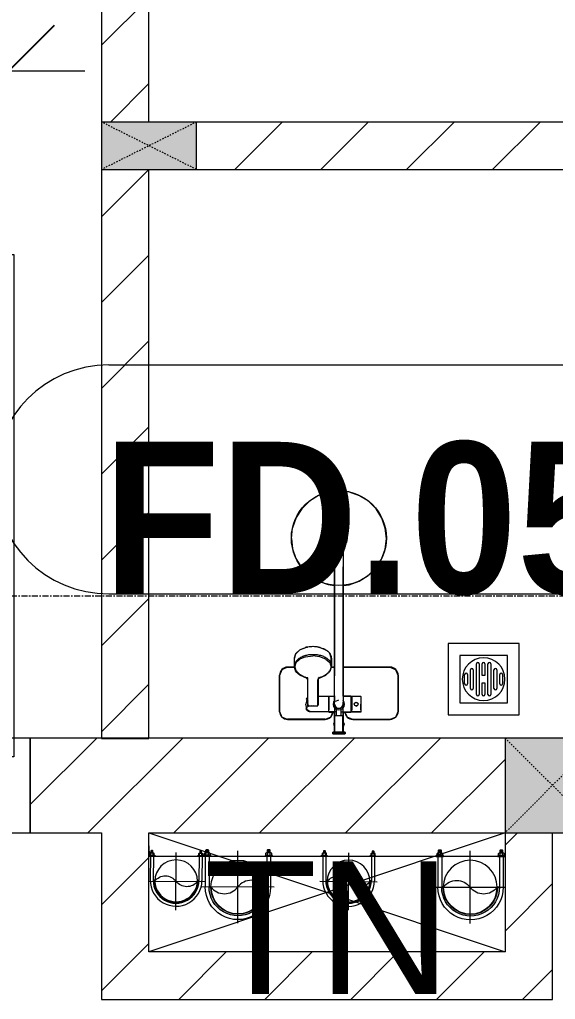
# Model space of a CAD drawing. Header units: millimetres. Extents: x 962 to 241049, y -15958 to 84407.
# Drawn here: x 135234 to 136363, y 36187 to 38253 of the extents above; entities that cross this region are included whole.
import ezdxf

# ---------------------------------------------------------------- set-up
doc = ezdxf.new("R2010")
doc.units = ezdxf.units.MM
for name, pattern in [('Dash', [6, 3, -3]), ('Grid Line', [22.225, 12.7, -3.175, 3.175, -3.175]), ('IMPORT-CENTER _3_', [10.16, 6.35, -1.27, 1.27, -1.27])]:
    doc.linetypes.add(name, pattern=pattern)
for name, color, linetype, lineweight in [('0-1', 7, 'Continuous', 5), ('0-2', 250, 'Continuous', 9), ('A-ANNO-DIMS', 211, 'Continuous', 9), ('A-ANNO-DIMS-160', 211, 'Continuous', 9), ('A-DETL-GENF-2', 1, 'Continuous', 9), ('A-DOOR-3', 1, 'Continuous', 9), ('A-DOOR-FRAM-1', 1, 'Continuous', 9), ('A-DOOR-IDEN', 31, 'Continuous', 9), ('A-WALL-1', 253, 'Continuous', 18), ('A-WALL-3', 113, 'Continuous', 18), ('A-WALL-PATT-1', 10, 'Continuous', 9), ('A-WALL-PATT-2', 111, 'Continuous', 9), ('G-ANNO-TEXT-1', 7, 'Continuous', 9), ('G-IMPT', 8, 'Continuous', 9), ('G-IMPT-2', 8, 'IMPORT-CENTER _3_', 9), ('M-EQPM', 50, 'Continuous', 9), ('M-EQPM-1', 254, 'Continuous', 9), ('P-SANR-FIXT', 6, 'Continuous', 9), ('P-SANR-FIXT-1', 254, 'Continuous', 9), ('S-COLS', 52, 'Continuous', 9), ('S-COLS-4', 254, 'Continuous', 9), ('S-COLS-5', 253, 'Continuous', 18), ('S-COLS-6', 52, 'Continuous', 18), ('S-COLS-HDLN', 52, 'Dash', 9), ('S-COLS-HDLN-1', 9, 'Dash', 9), ('S-GRID-1', 1, 'Grid Line', 9)]:
    doc.layers.add(name, color=color, linetype=linetype, lineweight=lineweight)
doc.styles.add('Arial_10', font='arial_0.ttf', dxfattribs={"height": 280})
doc.styles.add('Arial_B_5', font='arialbd_0.ttf', dxfattribs={"width": 0.9, "height": 320})
doc.styles.add('UTM Avo', font='UTM Avo.ttf', dxfattribs={"width": 0.9, "height": 400})
doc.dimstyles.new('1_Dim_chi_tiet_2_5_1', dxfattribs={"dimscale": 304.8, "dimtxt": 399.720379, "dimasz": 0.629921, "dimexe": 0.524934, "dimexo": 0.0625, "dimgap": 0.052493, "dimtad": 1, "dimdec": 0, "dimrnd": 5, "dimzin": 0, "dimdsep": 46, "dimtxsty": 'UTM Avo', "dimblk1": 'OBLIQUE', "dimblk2": 'OBLIQUE', "dimsah": 1, "dimcen": 0.09, "dimdle": 0.524934, "dimazin": 0, "dimtfac": 1, "dimtdec": 4, "dimtix": 1, "dimtmove": 0, "dimatfit": 3, "dimfxl": 1.049869, "dimfxlon": 1, "dimtvp": 1, "dimtolj": 1, "dimtzin": 0, "dimarcsym": 2})
pattern_1 = [(45, (0, 0), (-90.50967, 90.50967), [])]
pattern_2 = [(45, (63179.03, 0), (-90.50967, 90.50967), [])]

# ---------------------------------------------------------------- blocks, each defined once
blk = doc.blocks.new('93925000_0001 - 93925000_top_dwg_93925000_T-348115-TKCS_MB TẦNG 1')
at = {"layer": 'P-SANR-FIXT'}
for p, q in [((-29.3, -30.4), (-108, -30.4)), ((29.3, -30.4), (108, -30.4)), ((-125, -47.4), (-125, -123.4)), ((-46.3, -78.4), (-46.3, -46.7)), ((-27.2, -47.1), (-26.1, -47.1)), ((21.5, -45.9), (60.6, -46.7)), ((125, -47.4), (125, -123.4)), ((-27.2, -77.9), (-26.1, -77.9)), ((-9, -412.5), (-9, -62.5)), ((9, -62.5), (9, -412.5)), ((43, -78.7), (21.5, -79.2)), ((43, -64.7), (43, -117.7)), ((65.8, -117.7), (65.8, -64.7)), ((42.7, -117.9), (42.7, -117.9)), ((43.2, -117.6), (43.2, -117.5)), ((65.6, -117.5), (65.6, -117.6)), ((66.1, -117.9), (66.1, -117.9)), ((-108, -140.4), (-9, -140.4)), ((9, -140.4), (16.1, -140.4)), ((15.4, -159.1), (15.8, -143.3)), ((108, -140.4), (92.7, -140.4)), ((93, -143.3), (93.4, -159.1))]:
    blk.add_line(p, q, dxfattribs=at)
at = {"layer": 'P-SANR-FIXT', "flags": 128}
for points in [[(-45.8, -46.1), (-27.2, -46.1), (-27.2, -78.9), (-45.8, -78.9)], [(-26.1, -46), (-26.1, -78.9), (-9, -79)], [(21.5, -47.4), (21.5, -79.1), (9, -79)]]:
    blk.add_lwpolyline(points, dxfattribs=at)
at = {"layer": 'P-SANR-FIXT'}
for centre, radius in [((-36.5, -62.5), 3.95), ((0, -412.5), 100)]:
    blk.add_circle(centre, radius, dxfattribs=at)
for centre, radius, start, end in [((-108, -47.4), 17, 90, 180), ((-29.3, -47.4), 17, 4.7626, 90), ((29.3, -47.4), 17, 90, 175.2374), ((108, -47.4), 17, 360, 90), ((-45.8, -46.6), 0.5, 90, 180), ((0, -62.5), 12, 318.5904, 221.4096), ((0, -62.5), 9, 90, 180.0008), ((0, -62.5), 9, 360, 90), ((45.7, -61.8), 2.59, 155.1929, 175.7071), ((45.9, -61.8), 2.75, 130.8294, 155.1929), ((46.1, -62.1), 3.08, 110.5459, 130.8294), ((54.4, -334.8), 275.9, 88.2683, 91.7343), ((59.7, -57.1), 10.5, 38.6491, 85.492), ((-11.1, -67.1), 76.9, 1.7693, 4.1075), ((-45.8, -78.4), 0.5, 180, 270), ((65.2, -72.4), 3.46, 323.2522, 79.3541), ((-108, -123.4), 17, 180, 270), ((49.9, -156.8), 39.2, 121.1773, 125.4365), ((50.6, -157.9), 40.5, 119.697, 121.1761), ((51, -158.7), 41.5, 117.0276, 119.7085), ((52.2, -161.1), 44.1, 113.3199, 117.0258), ((51.7, -159.9), 42.8, 109.7779, 113.2977), ((52.5, -162.2), 45.2, 106.1472, 109.7766), ((53.2, -164.5), 47.7, 103.9355, 106.1665), ((39.1, -108.2), 10.4, 284.3956, 285.5116), ((40.8, -114.2), 4.19, 285.5116, 289.9665), ((40.2, -112.5), 6, 289.9665, 292.7061), ((41.4, -115.3), 2.96, 292.7061, 296.5405), ((41.3, -115.1), 3.16, 296.9591, 300.8286), ((41.8, -115.8), 2.26, 300.8286, 305.287), ((42.1, -116.4), 1.64, 305.287, 309.9326), ((42.6, -116.9), 0.906, 309.9326, 315.24), ((66.5, -116.6), 1.39, 229.6335, 235.1234), ((66.3, -116.8), 1.08, 225.1702, 229.6335), ((67.3, -115.4), 2.79, 235.1234, 238.7439), ((67.2, -115.6), 2.6, 238.7439, 243.4573), ((67.8, -114.4), 3.89, 243.9189, 246.8313), ((68.1, -113.8), 4.52, 246.843, 250.4792), ((68.3, -113.2), 5.24, 250.478, 254.0406), ((68.5, -112.7), 5.75, 254.0357, 256.0561), ((55.4, -165.2), 48.4, 73.8659, 76.0481), ((56.2, -162.4), 45.5, 70.241, 73.86), ((57.4, -159.2), 42.1, 66.6693, 70.2637), ((56.5, -161.3), 44.3, 62.9815, 66.6728), ((58, -158.4), 41.1, 60.2783, 62.9855), ((57.7, -158.9), 41.7, 58.8444, 60.2824), ((59.2, -156.4), 38.7, 54.5377, 58.8482), ((108, -123.4), 17, 270, 360), ((32.6, -143.6), 16.9, 172.414, 179.1297), ((33.7, -143.7), 17.9, 164.9525, 172.4168), ((35.2, -144.2), 19.5, 157.9614, 164.9563), ((37.1, -144.9), 21.6, 151.4775, 157.9654), ((39.3, -146.1), 24, 145.4892, 151.4815), ((41.5, -147.6), 26.8, 139.9517, 145.4927), ((43.6, -149.4), 29.5, 134.7867, 139.9744), ((46.2, -152), 33.2, 130.0223, 134.7808), ((47.7, -153.8), 35.5, 125.4414, 130.0144), ((60.9, -154), 35.8, 50.0034, 54.5405), ((62.8, -151.7), 32.8, 45.1921, 50.0042), ((65, -149.6), 29.8, 40.0487, 45.1896), ((87.6, -128.4), 1.5, 180, 187.5386), ((87.6, -128.4), 1.5, 258.6057, 270), ((67.2, -147.7), 26.8, 34.5125, 40.0422), ((69.4, -146.2), 24.2, 28.5363, 34.4919), ((73.8, -143.9), 19.2, 21.6374, 28.9183), ((71.2, -145), 22.1, 15.4436, 21.6374), ((76.8, -143.4), 16.2, 7.1859, 15.4436), ((73.9, -143.8), 19.1, 1.2699, 7.1859), ((32.7, -159), 17.3, 181.3198, 222.2619), ((76, -159), 17.4, 317.3098, 358.6393), ((54.2, -123), 60.6, 259.1395, 270.1494), ((54.2, -119.5), 64.1, 270.1494, 280.3637), ((0, -412.5), 18, 120.2491, 59.7509), ((0, -412.5), 12.2, 137.7946, 42.2054), ((0, -412.5), 9, 180, 0)]:
    blk.add_arc(centre, radius, start, end, dxfattribs=at)
for points, degree in [([(-12.9, 0), (-12.9, -1.5), (-12.9, -3)], 2), ([(12.9, 0), (0, 0), (-12.8, 0)], 2), ([(12.8, 0), (12.9, 0), (12.9, 0)], 2), ([(12.9, 0), (12.9, -1.5), (12.9, -3)], 2), ([(-12.9, -3), (0, -3), (12.8, -3)], 2), ([(-12.8, -3), (-12.9, -3), (-12.9, -3)], 2), ([(-8.5, -3.8), (-8.5, -20.9), (-8.5, -38)], 2), ([(8.5, -3.8), (8.5, -20.9), (8.5, -38)], 2), ([(-8.5, -38), (0, -38), (8.5, -38)], 2), ([(-5, -38), (-5, -44.8), (-5, -51.6)], 2), ([(5, -38), (5, -44.8), (5, -51.6)], 2), ([(-5, -46), (-15.5, -46), (-26.1, -46)], 2), ([(5, -46), (13.3, -46), (21.5, -46)], 2), ([(43.2, -61.6), (43.1, -62.2), (43.3, -62.8), (43, -63.5), (43, -64.1), (43, -64.7)], 5), ([(46.1, -59), (45.8, -59), (45.6, -59), (45.4, -59.1), (45.2, -59.1), (45, -59.2)], 5), ([(65.6, -61.6), (65.6, -60.8), (65.5, -60), (64.3, -59), (63.5, -59), (62.7, -59)], 5), ([(42.8, -182.5), (33, -180.6), (24.7, -176.4), (19.9, -170.7)], 3), ([(88.8, -170.8), (83.9, -176.5), (75.6, -180.7), (65.8, -182.5)], 3)]:
    blk.add_open_spline(points, degree=degree, dxfattribs=at)
for points, weights in [([(-9.3, -3), (-8.5, -3), (-8.5, -3.8)], [1, 0.707106775639, 1]), ([(9.3, -3), (8.5, -3), (8.5, -3.8)], [1, 0.707106765177, 1]), ([(21.5, -45.9), (21.5, -45.7), (21.5, -47.4)], [0.874147445041, 0.908470869121, 1]), ([(67.9, -74.4), (66.9, -75.7), (65.8, -76.4)], [1, 0.991614392871, 1]), ([(54.4, -167.3), (15.8, -167.3), (15.8, -143.6)], [1, 0.707106781187, 1]), ([(93, -143.6), (93, -167.3), (54.4, -167.3)], [1, 0.707106781187, 1])]:
    blk.add_rational_spline(points, weights, degree=2, dxfattribs=at)
blk.add_open_spline([(68, -50.6), (68.4, -51.1), (68.6, -51.7), (68.7, -53.5), (68.2, -54.7), (66.1, -57), (64.6, -58.1), (62.7, -59)], degree=3, knots=[0.3623591, 0.3623591, 0.3623591, 0.3623591, 0.4991435, 0.4991435, 0.7494159, 0.7494159, 0.9564651, 0.9564651, 0.9564651, 0.9564651], dxfattribs=at)
blk = doc.blocks.new('93925000_0001 - 93925000_top_dwg-348114-TKCS_MB TẦNG 1')
blk.add_blockref('93925000_0001 - 93925000_top_dwg_93925000_T-348115-TKCS_MB TẦNG 1', (0, 0))
blk = doc.blocks.new('93925000_0001 - 93925000_3D_low_dwg-348120-TKCS_MB TẦNG 1')
at = {"layer": 'P-SANR-FIXT'}
for p, q in [((-13, 0.4), (-12.1, 0.4)), ((-13, 0.4), (-11.6, 0.4)), ((-13, -2.4), (-13, 0.4)), ((-13, -2.4), (-13, 0)), ((-12.1, 0.4), (-9.1, 0.4)), ((-8, 0.4), (-11.6, 0.4)), ((-9.1, 0.4), (-5, 0.4)), ((-5, 0.4), (-8, 0.4)), ((-5, 0.4), (0, 0.4)), ((0, 0.4), (5.1, 0.4)), ((5.1, 0.4), (9, 0.4)), ((8.2, 0.4), (5.1, 0.4)), ((11.6, 0.4), (8.2, 0.4)), ((9, 0.4), (12, 0.4)), ((13, 0.4), (11.6, 0.4)), ((12, 0.4), (13, 0.4)), ((13, -2.4), (13, 0.4)), ((13, -2.4), (13, 0)), ((-12.1, -2.4), (-13, -2.4)), ((-13, -2.4), (-11.6, -2.4)), ((-12.1, -2.4), (-13, -2.4)), ((-13, -2.4), (-11.6, -2.4)), ((-9.1, -2.4), (-12.1, -2.4)), ((-9.1, -2.4), (-12.1, -2.4)), ((-11.6, -2.4), (-8.5, -2.4)), ((-11.6, -2.4), (-8.9, -2.4)), ((-11.1, -20.1), (-8.9, -14.6)), ((-8.9, -25.2), (-11.1, -20.1)), ((-5, -2.4), (-9.1, -2.4)), ((-8.9, -45.6), (-8.9, -2.4)), ((-6.1, -2.4), (-8.5, -2.4)), ((-8.5, -53.6), (-8.5, -2.4)), ((0, -2.4), (-5, -2.4)), ((5.1, -2.4), (0, -2.4)), ((5.1, -2.4), (9, -2.4)), ((6.1, -2.4), (8.5, -2.4)), ((11.6, -2.4), (8.5, -2.4)), ((8.5, -2.4), (8.5, -53.6)), ((8.9, -2.4), (8.9, -45.6)), ((11.6, -2.4), (8.9, -2.4)), ((11.1, -20.1), (8.9, -15)), ((8.9, -25.6), (11.1, -20.1)), ((9, -2.4), (12, -2.4)), ((9, -2.4), (12, -2.4)), ((13, -2.4), (11.6, -2.4)), ((13, -2.4), (11.6, -2.4)), ((12, -2.4), (13, -2.4)), ((12, -2.4), (13, -2.4)), ((-125, -47), (-120, -35)), ((-120, -35), (-125, -47)), ((-120, -35), (-108, -30)), ((-108, -30), (-120, -35)), ((-108, -30), (-29.2, -30)), ((-29.2, -30), (-108, -30)), ((-29.2, -30), (-17.2, -35)), ((-17.2, -35), (-29.2, -30)), ((-17.2, -35), (-12.8, -45.6)), ((-12.8, -45.6), (-17.2, -35)), ((17.2, -35), (12.8, -45.6)), ((12.8, -45.6), (17.2, -35)), ((17.2, -35), (29.2, -30)), ((17.2, -35), (29.2, -30)), ((29.2, -30), (108, -30)), ((108, -30), (29.2, -30)), ((108, -30), (120, -35)), ((120, -35), (108, -30)), ((120, -35), (125, -47)), ((125, -47), (120, -35)), ((-125, -123), (-125, -47)), ((-125, -47), (-125, -123)), ((-46.3, -45.7), (-27.2, -45.6)), ((-46.3, -46.9), (-46.3, -45.7)), ((-46.3, -45.7), (-46.3, -46.9)), ((-46.3, -50.5), (-46.3, -46.9)), ((-46.3, -50.5), (-46.3, -56.1)), ((-46.3, -56.1), (-46.3, -62.1)), ((-40.5, -62.1), (-39.4, -59.4)), ((-36.6, -58.1), (-39.4, -59.4)), ((-36.6, -58.1), (-33.6, -59.3)), ((-33.6, -59.3), (-32.5, -62.1)), ((-27.2, -46.8), (-27.2, -45.6)), ((-27.2, -46.8), (-27.2, -50.4)), ((-27.2, -56), (-27.2, -50.4)), ((-27.2, -62.1), (-27.2, -56)), ((-26.1, -46.8), (-26.1, -45.6)), ((-8.5, -45.6), (-26.1, -45.6)), ((-26.1, -46.8), (-26.1, -50.4)), ((-26.1, -56), (-26.1, -50.4)), ((-26.1, -62.1), (-26.1, -56)), ((-11.1, -57.5), (-12, -62.1)), ((-11.2, -57.7), (-12, -62.1)), ((-8.5, -53.6), (-11.2, -57.7)), ((-8.5, -53.6), (-11.2, -57.7)), ((-11.1, -57.5), (-11.2, -57.7)), ((-5.4, -54.9), (-9, -62.1)), ((-4.4, -50.9), (-8.5, -53.6)), ((-4.4, -50.9), (-8.5, -53.6)), ((-5.4, -54.9), (-5.8, -55.7)), ((0, -53.1), (-5.4, -54.9)), ((-4.6, -51), (-4.4, -50.9)), ((0, -50.1), (-4.4, -50.9)), ((4.4, -50.9), (0, -50.1)), ((2.5, -54.1), (0, -53.1)), ((4.4, -50.9), (4.6, -51)), ((4.4, -50.9), (8.5, -53.6)), ((4.4, -50.9), (8.5, -53.6)), ((9, -62.1), (6.4, -55.7)), ((9, -62.1), (7.2, -57.9)), ((21.5, -45.6), (8.5, -45.6)), ((11.1, -57.5), (8.5, -53.6)), ((11.2, -57.7), (8.5, -53.6)), ((11.2, -57.7), (8.5, -53.6)), ((11.1, -57.5), (11.2, -57.7)), ((12, -62.1), (11.2, -57.7)), ((12, -62.1), (11.2, -57.7)), ((21.5, -45.6), (60.6, -46.1)), ((21.5, -46.8), (21.5, -45.6)), ((21.5, -46.8), (21.5, -50.4)), ((21.5, -56), (21.5, -50.4)), ((21.5, -62.1), (21.5, -56)), ((44.3, -58.6), (44.2, -112.9)), ((65.4, -58.6), (44.3, -58.6)), ((52.7, -58.6), (54.8, -57.9)), ((54.8, -57.9), (56.9, -58.6)), ((60.6, -46.1), (66.7, -50.3)), ((65.4, -58.6), (65.4, -112.9)), ((66.3, -68.3), (65.8, -61.6)), ((66.7, -50.3), (69.5, -62.1)), ((125, -47), (125, -123)), ((125, -123), (125, -47)), ((-46.3, -68.1), (-46.3, -62.1)), ((-46.3, -73.7), (-46.3, -68.1)), ((-46.3, -77.3), (-46.3, -73.7)), ((-46.3, -78.5), (-46.3, -77.3)), ((-46.3, -78.5), (-46.3, -77.3)), ((-46.3, -78.5), (-27.2, -78.6)), ((-40.5, -62.1), (-39.3, -64.9)), ((-36.5, -66.1), (-39.3, -64.9)), ((-33.6, -64.8), (-36.5, -66.1)), ((-33.6, -64.8), (-32.5, -62.1)), ((-27.2, -68.2), (-27.2, -62.1)), ((-27.2, -73.8), (-27.2, -68.2)), ((-27.2, -77.4), (-27.2, -73.8)), ((-27.2, -78.6), (-27.2, -77.4)), ((-26.1, -68.2), (-26.1, -62.1)), ((-26.1, -73.8), (-26.1, -68.2)), ((-26.1, -77.4), (-26.1, -73.8)), ((-26.1, -78.6), (-26.1, -77.4)), ((-26.1, -78.6), (-9, -78.6)), ((-12, -62.1), (-11.2, -66.5)), ((-12, -62.1), (-11.2, -66.5)), ((-11.1, -66.7), (-11.2, -66.5)), ((-11.2, -66.5), (-9, -69.8)), ((-11.1, -66.7), (-9, -69.9)), ((-9, -62.1), (-9, -66.3)), ((-9, -79.5), (-9, -66.3)), ((-9, -79.5), (-9, -94.5)), ((6.4, -68.5), (0, -71.1)), ((9, -62.1), (9, -66.5)), ((9, -79.6), (9, -66.5)), ((9, -69.8), (11.2, -66.5)), ((9, -69.8), (11.2, -66.5)), ((9, -69.8), (11, -66.9)), ((9, -78.6), (21.5, -78.6)), ((9, -79.6), (9, -94.6)), ((11.1, -66.7), (12, -62.1)), ((11.1, -66.7), (11.2, -66.5)), ((11.2, -66.5), (12, -62.1)), ((21.5, -68.2), (21.5, -62.1)), ((21.5, -73.8), (21.5, -68.2)), ((21.5, -77.4), (21.5, -73.8)), ((21.5, -78.6), (21.5, -77.4)), ((21.5, -78.6), (44.3, -78.3)), ((43.3, -68.3), (43.8, -62.2)), ((43.3, -68.3), (44.3, -66.3)), ((44.3, -70.3), (43.3, -68.3)), ((66.3, -68.3), (65.4, -66.3)), ((65.4, -70.2), (66.3, -68.3)), ((66.7, -73.9), (69.5, -62.1)), ((-9, -94.5), (-9, -122.1)), ((9, -94.6), (9, -122.1)), ((-120, -135), (-125, -123)), ((-125, -123), (-120, -135)), ((-9, -122.1), (-9, -352.1)), ((9, -352.1), (9, -122.1)), ((27.2, -123.6), (19, -131.1)), ((42.7, -116.4), (27.2, -123.6)), ((44.2, -112.9), (42.7, -116.4)), ((65.4, -112.9), (67, -116.4)), ((67, -116.4), (82.2, -123.4)), ((82.2, -123.4), (90.4, -130.7)), ((125, -123), (120, -135)), ((120, -135), (125, -123)), ((-108, -140), (-120, -135)), ((-120, -135), (-108, -140)), ((-8.8, -140), (-108, -140)), ((-108, -140), (-8.8, -140)), ((16.1, -140), (8.8, -140)), ((8.8, -140), (16.1, -140)), ((16, -140.4), (19, -131.1)), ((16, -140.4), (16, -160.1)), ((19.3, -150.1), (16, -140.4)), ((90.4, -130.7), (93.7, -140.4)), ((90.7, -149.6), (93.7, -140.4)), ((108, -140), (93.6, -140)), ((93.6, -140), (108, -140)), ((93.7, -140.4), (93.7, -160.1)), ((108, -140), (120, -135)), ((108, -140), (120, -135)), ((16, -160.1), (18.8, -169)), ((19.3, -169.7), (16, -160.1)), ((27.5, -157.3), (19.3, -150.1)), ((27.5, -157.3), (39.8, -162.4)), ((39.8, -162.4), (54.8, -164.2)), ((70.6, -162.2), (54.8, -164.2)), ((70.6, -162.2), (82.5, -157.2)), ((90.7, -149.6), (82.5, -157.2)), ((93.7, -160.1), (90.7, -169.3)), ((25.5, -175.3), (19.3, -169.7)), ((39.8, -182), (27.5, -177)), ((39.6, -182), (54.8, -183.9)), ((39.8, -182), (54.8, -183.9)), ((54.8, -183.9), (70.6, -181.9)), ((54.8, -183.9), (69.3, -182.2)), ((82.5, -176.8), (70.6, -181.9)), ((82.2, -177), (79.6, -178.1)), ((90.7, -169.3), (82.5, -176.8)), ((90.6, -169.4), (88.2, -171.6)), ((-42.5, -321.4), (-61.8, -333.3)), ((-21.4, -314.2), (-42.5, -321.4)), ((-9, -312.8), (-21.4, -314.2)), ((22.5, -314.4), (9, -312.9)), ((43, -321.6), (22.5, -314.4)), ((61.9, -333.3), (43, -321.6)), ((-77.7, -348.9), (-89.8, -367.9)), ((-61.8, -333.3), (-77.7, -348.9)), ((78.8, -350.3), (61.9, -333.3)), ((90.5, -369.3), (78.8, -350.3)), ((-89.8, -367.9), (-97.3, -388.9)), ((-9, -374.4), (-9, -352.1)), ((9, -374.3), (9, -352.1)), ((97.6, -390.1), (90.5, -369.3)), ((-97.3, -388.9), (-100, -411.9)), ((-9, -394.7), (-9, -374.4)), ((9, -394.5), (9, -374.3)), ((100, -411.9), (97.6, -390.1)), ((-100, -411.9), (-97.6, -433.8)), ((-16.7, -404), (-18.5, -411.9)), ((-18.5, -411.9), (-18.5, -411.9)), ((-18.5, -411.9), (-16.5, -420.1)), ((-11.8, -397.7), (-16.7, -404)), ((-12, -411.9), (-9, -404.4)), ((-8.3, -420.6), (-12, -411.9)), ((-9, -396.3), (-11.8, -397.7)), ((-9, -394.7), (-9, -407.6)), ((-5.4, -404.7), (-9, -411.9)), ((-9, -407.6), (-9, -411.9)), ((-9, -411.9), (-9, -411.9)), ((-5.4, -404.7), (-6.3, -405.5)), ((-5.4, -404.7), (0, -402.9)), ((5.4, -404.7), (0, -402.9)), ((9, -411.9), (5.4, -404.7)), ((5.4, -404.7), (6.2, -405.4)), ((5.4, -419.1), (9, -411.6)), ((5.4, -419.1), (9, -411.9)), ((8.7, -420.2), (12, -411.9)), ((9, -394.5), (9, -407.4)), ((11.7, -397.6), (9, -396.3)), ((12, -411.9), (9, -404.9)), ((9, -411.9), (9, -407.4)), ((9, -411.6), (9, -411.9)), ((11.7, -397.6), (16.7, -403.7)), ((11.7, -397.6), (16.7, -403.7)), ((18.5, -411.9), (16.5, -420.1)), ((16.7, -403.7), (18.5, -411.9)), ((16.7, -403.7), (18.5, -411.9)), ((18.5, -411.9), (18.5, -411.9)), ((100, -411.9), (97.5, -433.9)), ((-97.6, -433.8), (-90.5, -454.4)), ((-16.5, -420.1), (-11.3, -426.5)), ((-11.3, -426.5), (-3.9, -430)), ((0, -423.9), (-8.3, -420.6)), ((-5.4, -419.1), (-6.2, -418.4)), ((0, -420.9), (-5.4, -419.1)), ((0, -420.9), (-5.4, -419.1)), ((-3.9, -430), (4.1, -429.9)), ((5.4, -419.1), (0, -420.9)), ((5.4, -419.1), (0, -420.9)), ((8.7, -420.2), (0, -423.9)), ((4.1, -429.9), (11.7, -426.2)), ((6.2, -418.4), (5.4, -419.1)), ((16.5, -420.1), (11.7, -426.2)), ((89.8, -455.8), (97.5, -433.9)), ((-90.5, -454.4), (-78.4, -473.9)), ((-78.4, -473.9), (-62.2, -490.2)), ((61.9, -490.4), (78, -474.5)), ((78, -474.5), (89.8, -455.8)), ((-62.2, -490.2), (-43.5, -501.9)), ((42.9, -502.2), (61.9, -490.4)), ((-43.5, -501.9), (-22.2, -509.4)), ((-22.2, -509.4), (-0.1, -511.9)), ((-0.1, -511.9), (22.1, -509.4)), ((22.1, -509.4), (42.9, -502.2))]:
    blk.add_line(p, q, dxfattribs=at)
blk = doc.blocks.new('93925000_0001 - FMM 93925000-348244-TKCS_MB TẦNG 1')
for name in ['93925000_0001 - 93925000_3D_low_dwg-348120-TKCS_MB TẦNG 1', '93925000_0001 - 93925000_top_dwg-348114-TKCS_MB TẦNG 1']:
    blk.add_blockref(name, (0, 0))
blk = doc.blocks.new('THU NUOC - THU NUOC-V68-TKCS_MB TẦNG 1')
at = {"layer": 'M-EQPM-1'}
for p, q in [((-66.3, 70.6), (-66.3, -79.4)), ((83.7, 70.6), (-66.3, 70.6)), ((83.7, -79.4), (83.7, 70.6)), ((58.7, 45.6), (-41.3, 45.6)), ((-41.3, 45.6), (-41.3, -54.4)), ((58.7, -54.4), (58.7, 45.6)), ((-11, 23.3), (28.5, 23.3)), ((-1.1, 35.6), (18.5, 35.6)), ((18.5, 29.6), (-1.1, 29.6)), ((-23.3, 10.8), (40.9, 10.8)), ((40.9, 4.8), (-23.3, 4.8)), ((28.5, 17.3), (-11, 17.3)), ((-23.3, -1.2), (0.7, -1.2)), ((0.7, -7.2), (-23.3, -7.2)), ((-23.3, -13.6), (40.9, -13.6)), ((40.9, -19.6), (-23.3, -19.6)), ((0.7, -1.2), (0.7, -7.2)), ((16.7, -1.2), (40.9, -1.2)), ((16.7, -7.2), (16.7, -1.2)), ((40.9, -7.2), (16.7, -7.2)), ((-11, -26.1), (28.5, -26.1)), ((28.5, -32.1), (-11, -32.1)), ((-1.1, -38.5), (18.5, -38.5)), ((-41.3, -54.4), (58.7, -54.4)), ((18.5, -44.5), (-1.1, -44.5)), ((-66.3, -79.4), (83.7, -79.4))]:
    blk.add_line(p, q, dxfattribs=at)
for centre, radius, start, end in [((8.7, -4.4), 45, 0, 180), ((8.7, -4.4), 45, 0, 180), ((-11, 20.3), 3, 90, 270), ((-1.1, 32.6), 3, 90, 270), ((18.5, 32.6), 3, 270, 90), ((28.5, 20.3), 3, 270, 90), ((-23.3, 7.8), 3, 90, 270), ((40.9, 7.8), 3, 270, 90), ((8.7, -4.4), 45, 180, 360), ((8.7, -4.4), 45, 180, 360), ((-23.3, -4.2), 3, 90, 270), ((-23.3, -16.6), 3, 90, 270), ((40.9, -4.2), 3, 270, 90), ((40.9, -16.6), 3, 270, 90), ((-11, -29.1), 3, 90, 270), ((-1.1, -41.5), 3, 90, 270), ((18.5, -41.5), 3, 270, 90), ((28.5, -29.1), 3, 270, 90)]:
    blk.add_arc(centre, radius, start, end, dxfattribs=at)
blk = doc.blocks.new('G1_SOF - BO TRU - 100x200-745959-TKCS_MB TẦNG 1')
at = {"layer": 'S-COLS'}
blk.add_hatch(color=256, dxfattribs=at).paths.add_polyline_path([(50, -100), (50, 100), (-50, 100), (-50, -100)])
at = {"layer": 'S-COLS-5'}
for p, q in [((50, 100), (-50, 100)), ((-50, 100), (-50, -100)), ((50, -100), (50, 100)), ((-50, -100), (50, -100))]:
    blk.add_line(p, q, dxfattribs=at)
at = {"layer": 'S-COLS-HDLN-1'}
for p, q in [((50, 100), (-50, -100)), ((-50, 100), (50, -100))]:
    blk.add_line(p, q, dxfattribs=at)
blk = doc.blocks.new('NCV_TKTC_TANG 1_rvt-1-TKCS_MB TẦNG 1')
at = {"layer": 'A-WALL-PATT-1'}
h = blk.add_hatch(dxfattribs=at)
h.set_pattern_fill('FP_1', color=256, style=0, pattern_type=2)
h.set_pattern_definition(pattern_1)
h.paths.add_polyline_path([(72235.7, 36736.9), (72327.6, 36736.9), (72327.6, 37936.9), (72227.6, 37936.9), (72227.6, 36736.9)])
h.paths.add_polyline_path([(72227.6, 38036.9), (72327.6, 38036.9), (72327.6, 40336.9), (72227.6, 40336.9), (72227.6, 38431.3)])
h = blk.add_hatch(dxfattribs=at)
h.set_pattern_fill('FP_1', color=256, style=0, pattern_type=2)
h.set_pattern_definition(pattern_1)
h.paths.add_polyline_path([(74527.6, 37936.9), (74527.6, 38036.9), (74477.6, 38036.9), (74477.6, 37936.9)])
h.paths.add_polyline_path([(73677.6, 37936.9), (73677.6, 38036.9), (72427.6, 38036.9), (72427.6, 37936.9), (73041.8, 37936.9)])
at = {"layer": 'A-WALL-1'}
for p, q in [((72227.6, 40336.9), (72227.6, 38036.9)), ((72327.6, 38036.9), (72327.6, 40336.9)), ((73527.6, 38036.9), (72427.6, 38036.9)), ((72227.6, 37936.9), (72227.6, 36736.9)), ((72327.6, 36736.9), (72327.6, 37936.9)), ((72427.6, 37936.9), (73677.6, 37936.9)), ((72227.6, 36736.9), (72327.6, 36736.9))]:
    blk.add_line(p, q, dxfattribs=at)
at = {"layer": 'M-EQPM-1', "rotation": 89.99999999999939}
blk.add_blockref('THU NUOC - THU NUOC-V68-TKCS_MB TẦNG 1', (73028.1, 36853.2), dxfattribs=at)
at = {"layer": 'P-SANR-FIXT-1', "rotation": 180}
blk.add_blockref('93925000_0001 - FMM 93925000-348244-TKCS_MB TẦNG 1', (72727.6, 36746.9), dxfattribs=at)
at = {"layer": 'S-COLS-4', "rotation": 269.9999999999989}
blk.add_blockref('G1_SOF - BO TRU - 100x200-745959-TKCS_MB TẦNG 1', (72327.6, 37986.9), dxfattribs=at)
blk = doc.blocks.new('TKTC_XREF_251221_MB TANG 1 - TKTC_XREF_260130_MB TANG 1_dwg_CUM U_DN100-4202112-TKCS_MB TẦNG 1')
at = {"layer": 'G-IMPT'}
blk.add_hatch(color=256, dxfattribs=at).paths.add_polyline_path([(0, 61), (0, 57), (14.8, 55.1), (28.5, 49.4), (40.3, 40.3), (49.4, 28.5), (55.1, 14.8), (57, 0), (55.1, -14.8), (49.4, -28.5), (40.3, -40.3), (28.5, -49.4), (14.8, -55.1), (0, -57), (0, -61), (15.8, -58.9), (30.5, -52.8), (43.1, -43.1), (52.8, -30.5), (59.7, -9.6), (61, 0), (58.9, 15.8), (52.8, 30.5), (43.1, 43.1), (30.5, 52.8), (15.8, 58.9)])
for p, q in [((-79.1, 66.6), (-79.1, 63.4)), ((-76.6, 66.6), (-76.6, 63.4)), ((-74.6, 66.6), (-74.6, 63.4)), ((-72.7, 69.3), (-72.7, 60.7)), ((-66.9, 67.9), (-71.7, 67.9)), ((-66.9, 62.1), (-71.7, 62.1)), ((-65, 69), (0, 69)), ((-79.1, -63.4), (-79.1, -66.6)), ((-76.6, -63.4), (-76.6, -66.6)), ((-74.6, -63.4), (-74.6, -66.6)), ((-72.7, -60.7), (-72.7, -69.3)), ((-66.9, -62.1), (-71.7, -62.1)), ((-66.9, -67.9), (-71.7, -67.9)), ((-65, -69), (0, -69))]:
    blk.add_line(p, q, dxfattribs=at)
at = {"layer": 'G-IMPT', "flags": 128}
for points in [[(-72.7, 67.6), (-78.1, 67.6), (-78.1, 62.4), (-72.7, 62.4)], [(-71.7, 59.2), (-66.9, 59.2), (-66.9, 70.8), (-71.7, 70.8)], [(-66.9, 70.8), (-66.9, 72.7), (-65, 72.7), (-65, 57.3), (-66.9, 57.3), (-66.9, 59.2)], [(-65, 61), (0, 61), (0, 57)], [(-72.7, -62.4), (-78.1, -62.4), (-78.1, -67.6), (-72.7, -67.6)], [(-71.7, -70.8), (-66.9, -70.8), (-66.9, -59.2), (-71.7, -59.2)], [(-66.9, -59.2), (-66.9, -57.3), (-65, -57.3), (-65, -72.7), (-66.9, -72.7), (-66.9, -70.8)], [(-65, -61), (0, -61), (0, -57)]]:
    blk.add_lwpolyline(points, dxfattribs=at)
at = {"layer": 'G-IMPT'}
for centre, radius, start, end in [((-78.1, 66.6), 0.96, 90, 180), ((-78.1, 63.4), 0.96, 180, 270), ((-71.1, 69.3), 1.56, 112.6199, 247.3801), ((-67.9, 65), 4.8, 143.1301, 216.8699), ((-71.1, 60.7), 1.56, 112.6199, 247.3801), ((0, 0), 69, 270, 90), ((0, 0), 61, 270, 90), ((0, 0), 57, 270, 90), ((-78.1, -63.4), 0.96, 90, 180), ((-78.1, -66.6), 0.96, 180, 270), ((-71.1, -60.7), 1.56, 112.6199, 247.3801), ((-67.9, -65), 4.8, 143.1301, 216.8699), ((-71.1, -69.3), 1.56, 112.6199, 247.3801)]:
    blk.add_arc(centre, radius, start, end, dxfattribs=at)
blk = doc.blocks.new('TKTC_XREF_251221_MB TANG 1 - TKTC_XREF_260130_MB TANG 1_dwg_$cc-V206-TKCS_MB TẦNG 1')
at = {"layer": 'G-IMPT'}
blk.add_circle((0, 0), 0.5, dxfattribs=at)
for centre, radius, start, end in [((0, 0), 0.5, 90, 270), ((0.188, 0.25), 0.313, 126.8699, 233.1301), ((-0.188, -0.25), 0.313, 306.8699, 53.1301)]:
    blk.add_arc(centre, radius, start, end, dxfattribs=at)
at = {"layer": 'G-IMPT-2'}
for p, q in [((0, -0.635), (0, 0.673)), ((-0.673, 0), (0.673, 0))]:
    blk.add_line(p, q, dxfattribs=at)
blk = doc.blocks.new('TKTC_XREF_251221_MB TANG 1 - TKTC_XREF_260130_MB TANG 1_dwg_$cc-4202114-TKCS_MB TẦNG 1')
at = {"layer": 'G-IMPT'}
blk.add_circle((0, 0), 0.5, dxfattribs=at)
for centre, radius, start, end in [((0, 0), 0.5, 90, 270), ((0.188, 0.25), 0.313, 126.8699, 233.1301), ((-0.188, -0.25), 0.313, 306.8699, 53.1301)]:
    blk.add_arc(centre, radius, start, end, dxfattribs=at)
at = {"layer": 'G-IMPT-2'}
for p, q in [((0, -0.673), (0, 0.673)), ((-0.673, 0), (0.673, 0))]:
    blk.add_line(p, q, dxfattribs=at)
blk = doc.blocks.new('TKTC_XREF_251221_MB TANG 1 - TKTC_XREF_260130_MB TANG 1_dwg_CUM U_DN100-4202115-TKCS_MB TẦNG 1')
at = {"layer": 'G-IMPT'}
blk.add_hatch(color=256, dxfattribs=at).paths.add_polyline_path([(0, -61), (0, -57), (14.8, -55.1), (28.5, -49.4), (40.3, -40.3), (49.4, -28.5), (55.1, -14.8), (57, 0), (55.1, 14.8), (49.4, 28.5), (40.3, 40.3), (28.5, 49.4), (14.8, 55.1), (0, 57), (0, 61), (15.8, 58.9), (30.5, 52.8), (43.1, 43.1), (52.8, 30.5), (58.9, 15.8), (61, 0), (58.9, -15.8), (52.8, -30.5), (43.1, -43.1), (30.5, -52.8), (15.8, -58.9)])
for p, q in [((-79.1, 66.6), (-79.1, 63.4)), ((-76.6, 66.6), (-76.6, 63.4)), ((-74.6, 66.6), (-74.6, 63.4)), ((-72.7, 69.3), (-72.7, 60.7)), ((-66.9, 67.9), (-71.7, 67.9)), ((-65, 69), (0, 69)), ((-66.9, 62.1), (-71.7, 62.1)), ((-72.7, -60.7), (-72.7, -69.3)), ((-66.9, -62.1), (-71.7, -62.1)), ((-79.1, -63.4), (-79.1, -66.6)), ((-76.6, -63.4), (-76.6, -66.6)), ((-74.6, -63.4), (-74.6, -66.6)), ((-66.9, -67.9), (-71.7, -67.9)), ((-65, -69), (0, -69))]:
    blk.add_line(p, q, dxfattribs=at)
at = {"layer": 'G-IMPT', "flags": 128}
for points in [[(-72.7, 67.6), (-78.1, 67.6), (-78.1, 62.4), (-72.7, 62.4)], [(-71.7, 59.2), (-66.9, 59.2), (-66.9, 70.8), (-71.7, 70.8)], [(-66.9, 70.8), (-66.9, 72.7), (-65, 72.7), (-65, 57.3), (-66.9, 57.3), (-66.9, 59.2)], [(-65, 61), (0, 61), (0, 57)], [(-71.7, -70.8), (-66.9, -70.8), (-66.9, -59.2), (-71.7, -59.2)], [(-66.9, -59.2), (-66.9, -57.3), (-65, -57.3), (-65, -72.7), (-66.9, -72.7), (-66.9, -70.8)], [(-65, -61), (0, -61), (0, -57)], [(-72.7, -62.4), (-78.1, -62.4), (-78.1, -67.6), (-72.7, -67.6)]]:
    blk.add_lwpolyline(points, dxfattribs=at)
at = {"layer": 'G-IMPT'}
for centre, radius, start, end in [((-78.1, 66.6), 0.96, 90, 180), ((-78.1, 63.4), 0.96, 180, 270), ((-71.1, 69.3), 1.56, 112.6199, 247.3801), ((-67.9, 65), 4.8, 143.1301, 216.8699), ((0, 0), 69, 270, 90), ((-71.1, 60.7), 1.56, 112.6199, 247.3801), ((0, 0), 61, 270, 90), ((0, 0), 57, 270, 90), ((-71.1, -60.7), 1.56, 112.6199, 247.3801), ((-67.9, -65), 4.8, 143.1301, 216.8699), ((-78.1, -63.4), 0.96, 90, 180), ((-78.1, -66.6), 0.96, 180, 270), ((-71.1, -69.3), 1.56, 112.6199, 247.3801)]:
    blk.add_arc(centre, radius, start, end, dxfattribs=at)
blk = doc.blocks.new('TKTC_XREF_251221_MB TANG 1 - TKTC_XREF_260130_MB TANG 1_dwg_$cc-4202116-TKCS_MB TẦNG 1')
at = {"layer": 'G-IMPT'}
blk.add_circle((0, 0), 0.5, dxfattribs=at)
for centre, radius, start, end in [((0, 0), 0.5, 90, 270), ((0.188, 0.25), 0.313, 126.8699, 233.1301), ((-0.188, -0.25), 0.313, 306.8699, 53.1301)]:
    blk.add_arc(centre, radius, start, end, dxfattribs=at)
at = {"layer": 'G-IMPT-2'}
for p, q in [((0, -0.673), (0, 0.673)), ((-0.673, 0), (0.673, 0))]:
    blk.add_line(p, q, dxfattribs=at)
blk = doc.blocks.new('TKTC_XREF_251221_MB TANG 1 - TKTC_XREF_260130_MB TANG 1_dwg_CUM U_DN100-V207-TKCS_MB TẦNG 1')
at = {"layer": 'G-IMPT'}
blk.add_hatch(color=256, dxfattribs=at).paths.add_polyline_path([(61, 0), (58.9, -15.8), (52.8, -30.5), (43.1, -43.1), (30.5, -52.8), (15.8, -58.9), (0, -61), (0, -57), (14.8, -55.1), (28.5, -49.4), (42.9, -36.9), (49.4, -28.5), (55.1, -14.8), (57, 0), (55.1, 14.8), (49.4, 28.5), (40.3, 40.3), (28.5, 49.4), (14.8, 55.1), (0, 57), (0, 61), (15.8, 58.9), (30.5, 52.8), (43.1, 43.1), (52.8, 30.5), (58.9, 15.8)])
for p, q in [((-79.1, 66.6), (-79.1, 63.4)), ((-76.6, 66.6), (-76.6, 63.4)), ((-74.6, 66.6), (-74.6, 63.4)), ((-72.7, 69.3), (-72.7, 60.7)), ((-66.9, 67.9), (-71.7, 67.9)), ((-65, 69), (0, 69)), ((-66.9, 62.1), (-71.7, 62.1)), ((-72.7, -60.7), (-72.7, -69.3)), ((-66.9, -62.1), (-71.7, -62.1)), ((-79.1, -63.4), (-79.1, -66.6)), ((-76.6, -63.4), (-76.6, -66.6)), ((-74.6, -63.4), (-74.6, -66.6)), ((-66.9, -67.9), (-71.7, -67.9)), ((-66.9, -72.7), (-66.9, -70.8)), ((-65, -69), (0, -69))]:
    blk.add_line(p, q, dxfattribs=at)
at = {"layer": 'G-IMPT', "flags": 128}
for points in [[(-72.7, 67.6), (-78.1, 67.6), (-78.1, 62.4), (-72.7, 62.4)], [(-71.7, 59.2), (-66.9, 59.2), (-66.9, 70.8), (-71.7, 70.8)], [(-66.9, 70.8), (-66.9, 72.7), (-65, 72.7), (-65, 57.3), (-66.9, 57.3), (-66.9, 59.2)], [(-65, 61), (0, 61), (0, 57)], [(-71.7, -70.8), (-66.9, -70.8), (-66.9, -59.2), (-71.7, -59.2)], [(-66.9, -59.2), (-66.9, -57.3), (-65, -57.3), (-65, -72.7), (-66.9, -72.7)], [(-65, -61), (0, -61), (0, -57)], [(-72.7, -62.4), (-78.1, -62.4), (-78.1, -67.6), (-72.7, -67.6)]]:
    blk.add_lwpolyline(points, dxfattribs=at)
at = {"layer": 'G-IMPT'}
for centre, radius, start, end in [((-78.1, 66.6), 0.96, 90, 180), ((-78.1, 63.4), 0.96, 180, 270), ((-71.1, 69.3), 1.56, 112.6199, 247.3801), ((-67.9, 65), 4.8, 143.1301, 216.8699), ((0, 0), 69, 270, 90), ((-71.1, 60.7), 1.56, 112.6199, 247.3801), ((0, 0), 61, 270, 90), ((0, 0), 57, 270, 90), ((-71.1, -60.7), 1.56, 112.6199, 247.3801), ((-67.9, -65), 4.8, 143.1301, 216.8699), ((-78.1, -63.4), 0.96, 90, 180), ((-78.1, -66.6), 0.96, 180, 270), ((-71.1, -69.3), 1.56, 112.6199, 247.3801)]:
    blk.add_arc(centre, radius, start, end, dxfattribs=at)
blk = doc.blocks.new('TKTC_XREF_251221_MB TANG 1 - TKTC_XREF_260130_MB TANG 1_dwg_$cc-V208-TKCS_MB TẦNG 1')
at = {"layer": 'G-IMPT'}
blk.add_circle((0, 0), 0.5, dxfattribs=at)
for centre, radius, start, end in [((0, 0), 0.5, 90, 270), ((0.188, 0.25), 0.313, 126.8699, 233.1301), ((-0.188, -0.25), 0.313, 306.8699, 53.1301)]:
    blk.add_arc(centre, radius, start, end, dxfattribs=at)
at = {"layer": 'G-IMPT-2'}
for p, q in [((0, -0.673), (0, 0.646)), ((-0.673, 0), (0.673, 0))]:
    blk.add_line(p, q, dxfattribs=at)
blk = doc.blocks.new('TKTC_XREF_251221_MB TANG 1 - TKTC_XREF_260130_MB TANG 1_dwg-4202109-TKCS_MB TẦNG 1')
at = {"layer": 'G-IMPT', "flags": 128}
blk.add_lwpolyline([(-130824.1, -364836.4), (-130824, -364858), (-130074.1, -364858)], dxfattribs=at)
for name, p, xscale, yscale, zscale, rotation in [('TKTC_XREF_251221_MB TANG 1 - TKTC_XREF_260130_MB TANG 1_dwg_CUM U_DN100-4202112-TKCS_MB TẦNG 1', (-130767, -364909.1), 0.7894736842105257, 0.7894736842105257, 0.7894736842105257, 269.580221000629), ('TKTC_XREF_251221_MB TANG 1 - TKTC_XREF_260130_MB TANG 1_dwg_$cc-4202114-TKCS_MB TẦNG 1', (-130636.8, -364923), 113.7150000000092, 113.7150000000092, 113.7150000000092, 89.95325644590794), ('TKTC_XREF_251221_MB TANG 1 - TKTC_XREF_260130_MB TANG 1_dwg_CUM U_DN100-4202112-TKCS_MB TẦNG 1', (-130403.7, -364909.4), 0.7894736842105257, 0.7894736842105257, 0.7894736842105257, 269.580221000629)]:
    blk.add_blockref(name, p, dxfattribs=dict(xscale=xscale, yscale=yscale, zscale=zscale, rotation=rotation))
at = {"extrusion": (0, 0, -1)}
for name, p, xscale, yscale, zscale, rotation in [('TKTC_XREF_251221_MB TANG 1 - TKTC_XREF_260130_MB TANG 1_dwg_$cc-V206-TKCS_MB TẦNG 1', (130767, -364911), 90.00000000005133, 90.00000000005133, -90.00000000005133, 90.41977899777612), ('TKTC_XREF_251221_MB TANG 1 - TKTC_XREF_260130_MB TANG 1_dwg_CUM U_DN100-4202115-TKCS_MB TẦNG 1', (130636.8, -364923), 0.9974999999999966, 0.9974999999999966, -0.9974999999999966, 270.0467435564909), ('TKTC_XREF_251221_MB TANG 1 - TKTC_XREF_260130_MB TANG 1_dwg_$cc-4202116-TKCS_MB TẦNG 1', (130403.7, -364911.4), 90.00000000005133, 90.00000000005133, -90.00000000005133, 90.41977899777612), ('TKTC_XREF_251221_MB TANG 1 - TKTC_XREF_260130_MB TANG 1_dwg_$cc-V208-TKCS_MB TẦNG 1', (130147.5, -364923.6), 113.7150000000092, 113.7150000000092, -113.7150000000092, 90.04476088158533), ('TKTC_XREF_251221_MB TANG 1 - TKTC_XREF_260130_MB TANG 1_dwg_CUM U_DN100-V207-TKCS_MB TẦNG 1', (130146.7, -364923.6), 0.9975000000000005, 0.9975000000000005, -0.9975000000000006, 270.0467435561337)]:
    blk.add_blockref(name, p, dxfattribs=dict(at, xscale=xscale, yscale=yscale, zscale=zscale, rotation=rotation))
blk = doc.blocks.new('TKTC_XREF_251221_MB TANG 1 - TKTC_XREF_251221_MB TANG 1-2038492-TKCS_MB TẦNG 1')
blk.add_blockref('TKTC_XREF_251221_MB TANG 1 - TKTC_XREF_260130_MB TANG 1_dwg-4202109-TKCS_MB TẦNG 1', (169499.1, 384109.7))
blk = doc.blocks.new('G1_SOF - BO TRU - 200x200-V240-TKCS_MB TẦNG 1')
at = {"layer": 'S-COLS'}
blk.add_hatch(color=256, dxfattribs=at).paths.add_polyline_path([(-100, -100), (100, -100), (100, 100), (-100, 100), (-100, -53)])
at = {"layer": 'S-COLS-6'}
for p, q in [((100, 100), (-100, 100)), ((-100, 100), (-100, -100)), ((100, -100), (100, 100)), ((-100, -100), (100, -100))]:
    blk.add_line(p, q, dxfattribs=at)
at = {"layer": 'S-COLS-HDLN'}
for p, q in [((100, 100), (-100, -100)), ((-100, 100), (100, -100))]:
    blk.add_line(p, q, dxfattribs=at)
blk = doc.blocks.new('FD_05 - FD_05-1000x2200mm-835434-TKCS_MB TẦNG 1')
at = {"layer": 'A-DETL-GENF-2'}
for p, q in [((470, 100), (470, 1120)), ((470, 1120), (510, 1120)), ((510, 1120), (510, 100)), ((510, 100), (470, 100))]:
    blk.add_line(p, q, dxfattribs=at)
blk.add_arc((510, 100), 1020, 92.2475, 180, dxfattribs=at)
at = {"layer": 'A-DOOR-FRAM-1'}
for p, q in [((-510, 100), (-545, 100)), ((-545, 100), (-545, -100)), ((-510, 60), (-510, 100)), ((545, 100), (510, 100)), ((510, 100), (510, 60)), ((545, -100), (545, 100)), ((-500, 60), (-510, 60)), ((-500, -100), (-500, 60)), ((510, 60), (500, 60)), ((500, 60), (500, -100)), ((-545, -100), (-500, -100)), ((500, -100), (545, -100))]:
    blk.add_line(p, q, dxfattribs=at)
blk = doc.blocks.new('STN_Door Tag - STN_Door Tag-1788670-TKCS_MB TẦNG 1')
at = {"layer": 'A-DOOR-IDEN'}
for p, q in [((-3.37, 1.495), (3.431, 1.495)), ((-3.37, -1.524), (3.431, -1.524))]:
    blk.add_line(p, q, dxfattribs=at)
for centre, start, end in [((-3.37, -0.015), 90, 270), ((3.431, -0.015), 270, 90)]:
    blk.add_arc(centre, 1.509, start, end, dxfattribs=at)
blk = doc.blocks.new('DIMBLOCK259-TKCS_MB TẦNG 1')
at = {"layer": 'A-ANNO-DIMS-160'}
for p, q in [((134211.6, 37824.9), (134211.6, 38304.9)), ((135211.6, 37824.9), (135211.6, 38304.9)), ((134051.6, 38144.9), (135371.6, 38144.9)), ((134211.6, 38144.9), (134211.6, 37824.9)), ((135211.6, 38144.9), (135211.6, 37824.9))]:
    blk.add_line(p, q, dxfattribs=at)
at = {"layer": 'A-ANNO-DIMS-160', "lineweight": 25}
for p, q in [((134211.6, 38144.9), (134307.6, 38240.9)), ((135211.6, 38144.9), (135307.6, 38240.9)), ((134211.6, 38144.9), (134115.6, 38048.9)), ((135211.6, 38144.9), (135115.6, 38048.9))]:
    blk.add_line(p, q, dxfattribs=at)
at = {"layer": 'A-ANNO-DIMS-160', "color": 0, "insert": (134163.8, 38664.5), "char_height": 400, "width": 1314.636, "attachment_point": 1, "line_spacing_factor": 1.110334, "style": 'UTM Avo'}
blk.add_mtext('1000', dxfattribs=at)
blk = doc.blocks.new('_Oblique')
at = {"color": 0, "linetype": 'ByBlock', "lineweight": -2}
blk.add_line((-0.5, -0.5), (0.5, 0.5), dxfattribs=at)

msp = doc.modelspace()

# ---------------------------------------------------------------- hatches: boundary and pattern name
at = {"layer": 'A-WALL-PATT-2'}
h = msp.add_hatch(dxfattribs=at)
h.set_pattern_fill('FP_1', color=256, style=0, pattern_type=2)
h.set_pattern_definition(pattern_2)
h.paths.add_polyline_path([(140250.8, 36537.8), (140356.6, 36537.8), (140356.6, 36737.8), (136456.6, 36737.8), (136456.6, 36537.8), (138638.8, 36537.8)])
h.paths.add_polyline_path([(135406.6, 36537.8), (136256.6, 36537.8), (136256.6, 36737.8), (135256.6, 36737.8), (135256.6, 36537.8)])
h.paths.add_polyline_path([(134166.6, 36537.8), (134166.6, 36737.8), (132431.6, 36737.8), (132431.6, 36537.8), (133802.8, 36537.8)])
h = msp.add_hatch(dxfattribs=at)
h.set_pattern_fill('FP_1', color=256, style=0, pattern_type=2)
h.set_pattern_definition(pattern_2)
h.paths.add_polyline_path([(135506.6, 36186.5), (135506.6, 36537.8), (135406.6, 36537.8), (135406.6, 36186.5)])
h = msp.add_hatch(dxfattribs=at)
h.set_pattern_fill('FP_1', color=256, style=0, pattern_type=2)
h.set_pattern_definition(pattern_2)
h.paths.add_polyline_path([(136356.6, 36286.5), (136356.6, 36537.8), (136256.6, 36537.8), (136256.6, 36286.5)])
h = msp.add_hatch(dxfattribs=at)
h.set_pattern_fill('FP_1', color=256, style=0, pattern_type=2)
h.set_pattern_definition(pattern_2)
h.paths.add_polyline_path([(136356.6, 36186.5), (136356.6, 36286.5), (135506.6, 36286.5), (135506.6, 36186.5)])

# ---------------------------------------------------------------- linework, layer by layer
at = {"layer": '0-2'}
for p, q in [((136256.6, 36537.8), (135506.6, 36286.5)), ((135506.6, 36537.8), (136256.6, 36286.5))]:
    msp.add_line(p, q, dxfattribs=at)
at = {"layer": 'A-WALL-3'}
for p, q in [((136256.6, 36737.8), (135256.6, 36737.8)), ((135256.6, 36737.8), (135256.6, 36537.8)), ((135256.6, 36537.8), (135406.6, 36537.8)), ((135406.6, 36537.8), (135406.6, 36186.5)), ((135506.6, 36537.8), (136256.6, 36537.8)), ((135506.6, 36286.5), (135506.6, 36537.8)), ((136256.6, 36537.8), (136256.6, 36286.5)), ((136356.6, 36186.5), (136356.6, 36537.8)), ((136256.6, 36286.5), (135506.6, 36286.5)), ((135406.6, 36186.5), (136356.6, 36186.5))]:
    msp.add_line(p, q, dxfattribs=at)
at = {"layer": 'S-GRID-1'}
msp.add_line((192368.8, 37036.9), (96265.8, 37036.9), dxfattribs=at)

# ---------------------------------------------------------------- block references
at = {"layer": '0-1'}
msp.add_blockref('NCV_TKTC_TANG 1_rvt-1-TKCS_MB TẦNG 1', (63179, 0), dxfattribs=at)
at = {"layer": 'A-DOOR-3'}
msp.add_blockref('FD_05 - FD_05-1000x2200mm-835434-TKCS_MB TẦNG 1', (134711.6, 36637.8), dxfattribs=at)
at = {"layer": 'A-DOOR-IDEN', "xscale": 159.9999999999999, "yscale": 159.9999999999999, "zscale": 159.9999999999999}
msp.add_blockref('STN_Door Tag - STN_Door Tag-1788670-TKCS_MB TẦNG 1', (135961.2, 37285.6), dxfattribs=at)
at = {"layer": 'M-EQPM'}
msp.add_blockref('TKTC_XREF_251221_MB TANG 1 - TKTC_XREF_251221_MB TANG 1-2038492-TKCS_MB TẦNG 1', (96831.6, 17236.9), dxfattribs=at)
at = {"layer": 'S-COLS'}
msp.add_blockref('G1_SOF - BO TRU - 200x200-V240-TKCS_MB TẦNG 1', (136356.6, 36637.8), dxfattribs=at)

# ---------------------------------------------------------------- texts
at = {"layer": 'A-DOOR-IDEN', "insert": (135958, 37200.2), "char_height": 320, "width": 1124.64, "attachment_point": 5, "line_spacing_factor": 0.936439, "style": 'Arial_B_5'}
msp.add_mtext('\\pt7.2,14.4,21.6,28.8,36,43.2,50.4,57.6,64.8,72,79.2,86.4,93.6,100.8,108,115.2,122.4,129.6,136.8,144,151.2,158.4,165.6,172.8,180,187.2,194.4,201.6,208.8,216,223.2,230.4;FD.05', dxfattribs=at)
at = {"layer": 'G-ANNO-TEXT-1', "insert": (135882.9, 36337.8), "char_height": 280, "width": 603.2, "attachment_point": 5, "line_spacing_factor": 0.936439, "style": 'Arial_10'}
msp.add_mtext('\\pt79.9988,160.0004,239.9992,320.0008,399.9996,480.0012,560,639.9988,720.0004,799.9992,880.0008,959.9996,1040.0012,1120,1199.9988,1280.0004,1359.9992,1440.0008,1519.9996,1600.0012,1680,1759.9988,1840.0004,1919.9992,2000.0008,2079.9996,2160.0012,2240,2319.9988,2400.0004,2479.9992,2560.0008;TN', dxfattribs=at)

# ---------------------------------------------------------------- dimensions: what is measured, and where the dimension line sits
at = {"layer": 'A-ANNO-DIMS'}
dim = msp.add_linear_dim(base=(135211.6, 38144.9), p1=(134211.6, 37824.9), p2=(135211.6, 37824.9), dimstyle='1_Dim_chi_tiet_2_5_1', override={"dimpost": '<>', "dimfxl": 1000}, dxfattribs=at)
dim.commit()
dim.dimension.update_dxf_attribs({"geometry": 'DIMBLOCK259-TKCS_MB TẦNG 1', "text_midpoint": (134711.6, 38367.9)})

doc.saveas('drawing.dxf')
